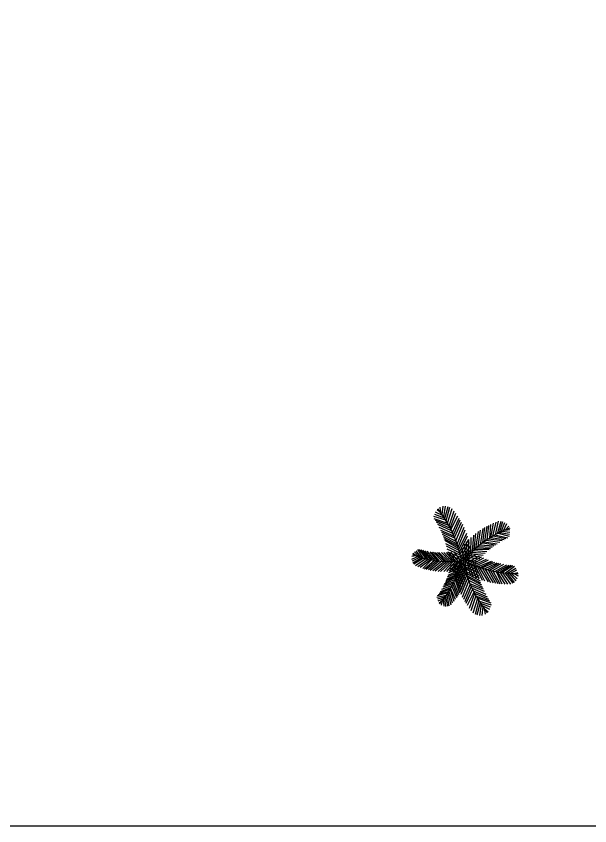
# Model space of a CAD drawing. Header units: millimetres. Extents: x 496 to 139339, y -41630 to 84383.
# Drawn here: x 30642 to 41263, y 54383 to 69383 of the extents above; entities that cross this region are included whole.
import ezdxf

# ---------------------------------------------------------------- set-up
doc = ezdxf.new("R2010")
doc.units = ezdxf.units.MM
doc.layers.add('zelen', color=69, linetype='Continuous')
doc.layers.add('территория', color=74, linetype='Continuous', lineweight=25)

# ---------------------------------------------------------------- blocks, each defined once
blk = doc.blocks.new('p1')
at = {"layer": 'zelen'}
for p, q in [((-430, 876), (-503, 935)), ((-434, 879), (-447, 980)), ((-407, 844), (-387, 1002)), ((-379, 802), (-343, 1004)), ((-358, 770), (-295, 996)), ((-332, 727), (-266, 985)), ((-309, 689), (-221, 958)), ((-281, 639), (-186, 914)), ((-340, 741), (-561, 807)), ((-303, 678), (-554, 768)), ((-364, 779), (-545, 846)), ((-391, 821), (-533, 887)), ((-257, 594), (-153, 869)), ((-245, 570), (-118, 819)), ((-218, 514), (-94, 781)), ((-283, 643), (-533, 735)), ((-255, 589), (-513, 702)), ((-234, 547), (-490, 662)), ((-210, 495), (-462, 608)), ((-196, 466), (-74, 747)), ((-177, 418), (-48, 703)), ((-152, 356), (-28, 665)), ((-132, 300), (-3, 612)), ((347, 325), (383, 607)), ((385, 353), (424, 629)), ((425, 379), (455, 645)), ((473, 411), (492, 663)), ((493, 423), (543, 686)), ((533, 447), (590, 705)), ((578, 472), (638, 722)), ((614, 491), (686, 722)), ((655, 512), (714, 717)), ((687, 527), (755, 700)), ((728, 546), (788, 677)), ((766, 560), (824, 633)), ((-189, 448), (-434, 552)), ((-172, 407), (-416, 511)), ((-149, 346), (-403, 479)), ((-114, 243), (19, 565)), ((-100, 197), (46, 499)), ((151, 161), (176, 463)), ((183, 191), (213, 493)), ((215, 219), (266, 532)), ((257, 255), (305, 558)), ((299, 289), (350, 587)), ((569, 467), (806, 417)), ((627, 498), (830, 444)), ((664, 516), (836, 482)), ((705, 535), (846, 519)), ((761, 559), (845, 570)), ((-132, 300), (-386, 436)), ((-120, 263), (-372, 397)), ((-106, 219), (-360, 364)), ((-95, 179), (-342, 305)), ((-87, 152), (64, 449)), ((-77, 113), (84, 383)), ((-64, 57), (100, 325)), ((61, 69), (42, 338)), ((89, 99), (88, 385)), ((125, 136), (128, 422)), ((339, 319), (577, 283)), ((371, 343), (611, 306)), ((410, 369), (659, 337)), ((453, 398), (706, 365)), ((489, 421), (743, 385)), ((537, 449), (774, 402)), ((-833, 61), (-917, 156)), ((-794, 49), (-888, 175)), ((-758, 39), (-861, 197)), ((-701, 24), (-829, 200)), ((-669, 17), (-799, 192)), ((-620, 7), (-768, 183)), ((-582, 0), (-731, 175)), ((-536, -7), (-683, 165)), ((-494, -12), (-632, 156)), ((-458, -16), (-596, 152)), ((-82, 133), (-330, 261)), ((-72, 92), (-316, 203)), ((-63, 50), (-305, 152)), ((-110, -16), (-249, 151)), ((-63, -10), (-189, 160)), ((-55, 14), (117, 254)), ((-48, -28), (128, 193)), ((7, 8), (-45, 236)), ((35, 41), (4, 296)), ((170, 179), (422, 159)), ((198, 204), (464, 196)), ((230, 232), (488, 216)), ((257, 255), (518, 240)), ((292, 283), (551, 265)), ((-855, 68), (-974, 16)), ((-889, 81), (-971, 67)), ((-816, 55), (-966, -20)), ((-885, 78), (-948, 122)), ((-785, 46), (-948, -56)), ((-746, 35), (-933, -76)), ((-710, 26), (-901, -105)), ((-665, 16), (-858, -122)), ((-624, 8), (-816, -138)), ((-603, 4), (-768, -153)), ((-405, -20), (-567, 148)), ((-364, -23), (-530, 145)), ((-332, -24), (-496, 143)), ((-295, -24), (-467, 142)), ((-260, -24), (-417, 141)), ((-221, -23), (-379, 142)), ((-187, -22), (-330, 144)), ((-53, -1), (-296, 105)), ((-152, -19), (-288, 147)), ((-42, -58), (-286, 32)), ((-31, 51), (-210, -135)), ((-23, 4), (-197, -219)), ((-40, -75), (140, 109)), ((-29, 34), (216, -53)), ((17, 20), (248, -26)), ((23, -13), (222, 114)), ((52, 59), (291, 26)), ((70, -36), (281, 81)), ((84, 94), (320, 58)), ((111, 122), (353, 92)), ((113, -57), (319, 62)), ((139, 149), (391, 130)), ((148, -73), (362, 42)), ((183, -88), (412, 20)), ((223, -105), (451, 4)), ((-552, -5), (-733, -164)), ((-509, -10), (-702, -172)), ((-468, -15), (-661, -181)), ((-413, -20), (-627, -188)), ((-364, -23), (-579, -197)), ((-315, -24), (-538, -202)), ((-276, -24), (-479, -208)), ((-238, -24), (-436, -211)), ((-205, -22), (-379, -212)), ((-158, -20), (-330, -211)), ((-88, -131), (-279, -198)), ((-122, -17), (-271, -208)), ((-78, -91), (-271, -163)), ((-68, -48), (-259, -106)), ((-87, -13), (-220, -202)), ((-15, -38), (-185, -280)), ((-5, -81), (-167, -350)), ((-49, -9), (-151, -192)), ((8, -137), (-151, -408)), ((-90, -136), (26, -349)), ((-81, -102), (42, -295)), ((-73, -71), (53, -249)), ((-65, -35), (66, -184)), ((-18, -23), (227, -127)), ((-7, -74), (236, -173)), ((3, -115), (247, -224)), ((9, -5), (43, -236)), ((48, -25), (111, -274)), ((82, -42), (161, -300)), ((119, -60), (222, -327)), ((166, -81), (272, -347)), ((200, -95), (331, -368)), ((240, -111), (377, -382)), ((259, -119), (503, -15)), ((280, -127), (441, -400)), ((298, -133), (533, -25)), ((331, -144), (570, -36)), ((331, -144), (486, -410)), ((374, -158), (610, -47)), ((431, -175), (641, -55)), ((470, -185), (680, -64)), ((516, -196), (736, -76)), ((566, -207), (790, -85)), ((608, -215), (832, -90)), ((663, -224), (867, -94)), ((699, -229), (902, -97)), ((765, -237), (934, -113)), ((805, -240), (954, -146)), ((-141, -292), (-341, -385)), ((-129, -259), (-331, -360)), ((-118, -228), (-315, -315)), ((-107, -193), (-303, -281)), ((-97, -162), (-290, -237)), ((-136, -277), (-47, -531)), ((18, -175), (-129, -474)), ((-123, -242), (-24, -481)), ((-111, -208), (-8, -443)), ((32, -221), (-111, -524)), ((-102, -178), (11, -393)), ((46, -266), (-83, -590)), ((13, -156), (262, -282)), ((26, -202), (275, -326)), ((38, -243), (294, -384)), ((52, -286), (305, -417)), ((383, -161), (539, -420)), ((442, -178), (577, -427)), ((487, -189), (623, -433)), ((533, -200), (658, -437)), ((590, -211), (699, -440)), ((613, -216), (755, -443)), ((659, -223), (805, -443)), ((710, -231), (856, -442)), ((750, -235), (901, -424)), ((796, -240), (925, -410)), ((831, -242), (957, -380)), ((851, -244), (976, -178)), ((877, -245), (979, -346)), ((912, -246), (995, -226)), ((917, -245), (997, -291)), ((-202, -432), (-396, -501)), ((-188, -401), (-381, -471)), ((-167, -355), (-369, -447)), ((-152, -320), (-354, -415)), ((-209, -445), (-126, -668)), ((-192, -410), (-105, -635)), ((-170, -362), (-88, -606)), ((-152, -320), (-66, -567)), ((65, -323), (-61, -637)), ((86, -379), (-35, -689)), ((111, -441), (-14, -727)), ((65, -323), (320, -457)), ((82, -369), (337, -499)), ((106, -430), (351, -531)), ((-284, -579), (-480, -639)), ((-259, -538), (-463, -614)), ((-241, -506), (-444, -584)), ((-220, -468), (-420, -544)), ((-282, -576), (-220, -791)), ((-261, -542), (-192, -758)), ((-251, -524), (-164, -721)), ((-228, -481), (-143, -693)), ((131, -488), (11, -771)), ((153, -536), (32, -804)), ((181, -592), (56, -842)), ((123, -471), (370, -572)), ((145, -518), (398, -628)), ((169, -569), (427, -681)), ((-331, -651), (-505, -693)), ((-300, -605), (-498, -663)), ((-351, -680), (-494, -724)), ((-374, -711), (-486, -756)), ((-388, -728), (-379, -850)), ((-364, -697), (-345, -855)), ((-347, -673), (-308, -850)), ((-324, -641), (-285, -843)), ((-305, -612), (-249, -824)), ((193, -616), (91, -892)), ((218, -661), (125, -936)), ((246, -710), (160, -980)), ((191, -611), (450, -721)), ((269, -748), (206, -1006)), ((220, -665), (471, -754)), ((240, -700), (491, -787)), ((-406, -752), (-465, -794)), ((-410, -754), (-424, -832)), ((296, -791), (235, -1017)), ((277, -762), (499, -826)), ((317, -823), (283, -1025)), ((302, -799), (484, -865)), ((346, -864), (327, -1022)), ((330, -841), (471, -905)), ((368, -896), (442, -954)), ((373, -899), (387, -1000))]:
    blk.add_line(p, q, dxfattribs=at)
for centre, radius, start, end in [((-2221, -415), 2208, 8.5439, 38.2906), ((1536, -1292), 2007, 110.1895, 139.9362), ((-286, 1782), 1806, 248.0996, 277.8463), ((2146, 414), 2208, 189.1509, 218.8976), ((-1734, 320), 1706, 318.5391, 348.2858), ((964, 1760), 2007, 241.292, 271.0387)]:
    blk.add_arc(centre, radius, start, end, dxfattribs=at)

msp = doc.modelspace()

# ---------------------------------------------------------------- linework, layer by layer
at = {"layer": 'территория'}
msp.add_lwpolyline([(18299, 54383), (48299, 54383), (62160, 64534), (59711, 84383), (27013, 84383), (18299, 54383)], dxfattribs=at)

# ---------------------------------------------------------------- block references
at = {"layer": 'zelen'}
msp.add_blockref('p1', (38937, 59304), dxfattribs=at)

doc.saveas('drawing.dxf')
